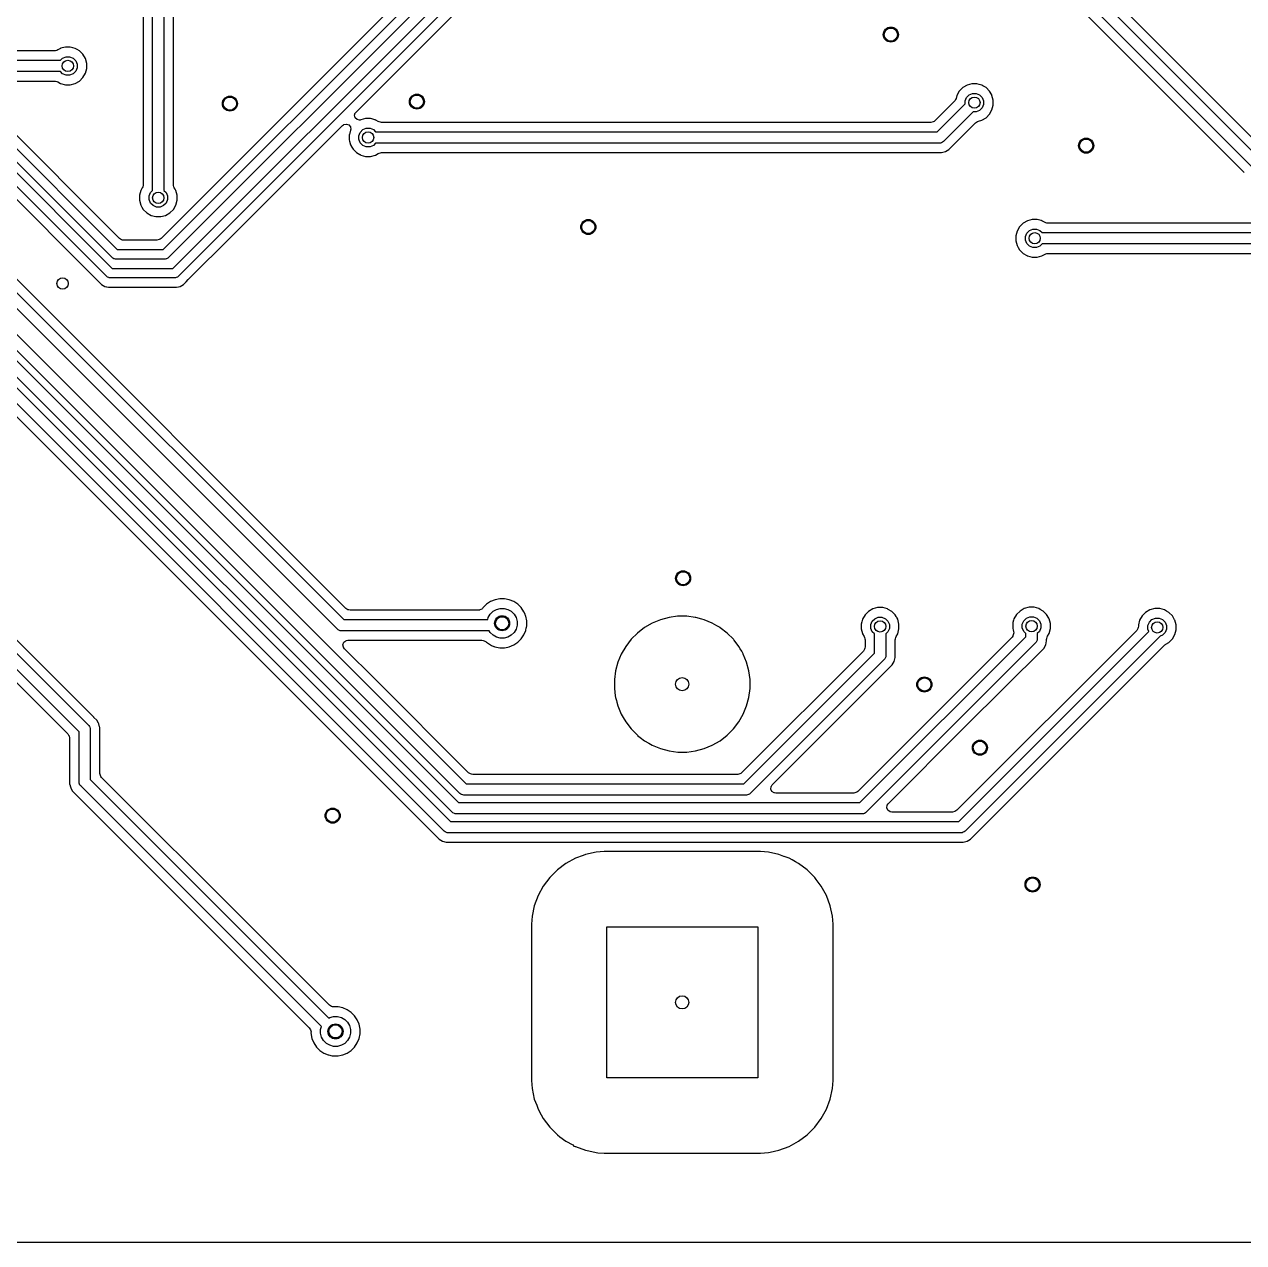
# Model space of a CAD drawing. Header units: inches. Extents: x 0.01 to 5.35, y 0.01 to 3.37.
# Drawn here: x 2.364 to 3.637, y 0.012 to 1.285 of the extents above; entities that cross this region are included whole.
import ezdxf

# ---------------------------------------------------------------- set-up
doc = ezdxf.new("R2010")
doc.units = ezdxf.units.IN
doc.header["$MEASUREMENT"] = 0
doc.layers.add('BLACK', color=250, linetype='CONTINUOUS')

msp = doc.modelspace()

# ---------------------------------------------------------------- linework, layer by layer
at = {"layer": 'BLACK', "linetype": 'CONTINUOUS'}
for p, q in [((2.9042, 1.4588), (2.5064, 1.061)), ((2.5086, 1.0493), (2.9158, 1.4565)), ((2.5185, 1.0296), (2.9505, 1.4615)), ((2.9596, 1.4567), (2.524, 1.0212)), ((2.9242, 1.451), (2.5141, 1.0409)), ((2.7099, 1.193), (2.968, 1.4511)), ((3.6589, 1.1532), (3.4227, 1.3895)), ((2.4975, 1.1111), (2.4975, 1.3765)), ((2.5093, 1.379), (2.5093, 1.1111)), ((2.5192, 1.1174), (2.5192, 1.3811)), ((3.6481, 1.1334), (3.4008, 1.3807)), ((3.4109, 1.3873), (3.6564, 1.1418)), ((2.4876, 1.37), (2.4876, 1.1174)), ((3.3923, 1.3752), (3.6366, 1.1309)), ((2.4063, 1.2609), (2.4014, 1.2596)), ((2.4115, 1.2609), (2.4063, 1.2609)), ((2.414, 1.2602), (2.4115, 1.2609)), ((2.4115, 1.2609), (2.4115, 1.2609)), ((2.3948, 1.2569), (2.0035, 1.2569)), ((2.3961, 1.2571), (2.3948, 1.2569)), ((2.3973, 1.2574), (2.3961, 1.2571)), ((2.3985, 1.2579), (2.3973, 1.2574)), ((2.4013, 1.2595), (2.3985, 1.2579)), ((2.4012, 1.2471), (2.4034, 1.2494)), ((2.4014, 1.2596), (2.4013, 1.2595)), ((2.4034, 1.2494), (2.407, 1.2508)), ((2.407, 1.2508), (2.4108, 1.2508)), ((2.4108, 1.2508), (2.4144, 1.2494)), ((2.4165, 1.2595), (2.414, 1.2602)), ((2.4144, 1.2494), (2.4171, 1.2466)), ((2.4187, 1.2582), (2.4165, 1.2595)), ((2.421, 1.2569), (2.4187, 1.2582)), ((2.4247, 1.2533), (2.421, 1.2569)), ((2.4273, 1.2488), (2.4247, 1.2533)), ((2.4286, 1.2438), (2.4273, 1.2488)), ((2.4012, 1.2353), (1.9953, 1.2353)), ((1.9965, 1.2471), (2.4012, 1.2471)), ((2.4034, 1.233), (2.4012, 1.2353)), ((2.4171, 1.2357), (2.4144, 1.233)), ((2.4171, 1.2466), (2.4186, 1.2431)), ((2.4186, 1.2393), (2.4171, 1.2357)), ((2.4186, 1.2431), (2.4186, 1.2393)), ((2.4273, 1.2336), (2.4286, 1.2386)), ((2.4286, 1.2386), (2.4286, 1.2438)), ((2.0012, 1.2254), (2.3948, 1.2254)), ((2.3948, 1.2254), (2.3961, 1.2252)), ((2.3961, 1.2252), (2.3973, 1.2249)), ((2.3973, 1.2249), (2.3985, 1.2244)), ((2.3985, 1.2244), (2.4013, 1.2228)), ((2.4013, 1.2228), (2.4063, 1.2215)), ((2.407, 1.2315), (2.4034, 1.233)), ((2.4108, 1.2315), (2.407, 1.2315)), ((2.4144, 1.233), (2.4108, 1.2315)), ((2.4115, 1.2215), (2.4165, 1.2228)), ((2.4165, 1.2228), (2.421, 1.2254)), ((2.421, 1.2254), (2.4247, 1.2291)), ((2.4247, 1.2291), (2.4273, 1.2336)), ((3.3532, 1.2225), (3.3482, 1.2212)), ((3.3584, 1.2225), (3.3532, 1.2225)), ((3.3609, 1.2218), (3.3584, 1.2225)), ((3.3584, 1.2225), (3.3584, 1.2225)), ((2.4063, 1.2215), (2.4063, 1.2215)), ((2.4063, 1.2215), (2.4115, 1.2215)), ((2.4115, 1.2215), (2.4115, 1.2215)), ((3.3374, 1.2104), (3.3366, 1.2073)), ((3.34, 1.2149), (3.3374, 1.2104)), ((3.3374, 1.2104), (3.3374, 1.2104)), ((3.3374, 1.2104), (3.3374, 1.2104)), ((3.3437, 1.2186), (3.34, 1.2149)), ((3.34, 1.2149), (3.34, 1.2149)), ((3.34, 1.2149), (3.34, 1.2149)), ((3.3482, 1.2212), (3.3437, 1.2186)), ((3.3437, 1.2186), (3.3437, 1.2186)), ((3.3437, 1.2186), (3.3437, 1.2186)), ((3.3476, 1.2083), (3.3503, 1.211)), ((3.3482, 1.2212), (3.3482, 1.2212)), ((3.3503, 1.211), (3.3538, 1.2124)), ((3.3538, 1.2124), (3.3577, 1.2124)), ((3.3577, 1.2124), (3.3612, 1.211)), ((3.3634, 1.2212), (3.3609, 1.2218)), ((3.3612, 1.211), (3.364, 1.2083)), ((3.3645, 1.2205), (3.3634, 1.2212)), ((3.3679, 1.2186), (3.3645, 1.2205)), ((3.3645, 1.2205), (3.3645, 1.2205)), ((3.3645, 1.2205), (3.3645, 1.2205)), ((3.3715, 1.2149), (3.3679, 1.2186)), ((3.3738, 1.211), (3.3715, 1.2149)), ((3.3741, 1.2104), (3.3738, 1.211)), ((3.3755, 1.2054), (3.3741, 1.2104)), ((3.3741, 1.2104), (3.3741, 1.2104)), ((3.3347, 1.204), (3.3147, 1.1841)), ((3.3169, 1.1723), (3.3461, 1.2015)), ((3.3355, 1.205), (3.3347, 1.204)), ((3.3361, 1.2061), (3.3355, 1.205)), ((3.3366, 1.2073), (3.3361, 1.2061)), ((3.3366, 1.2073), (3.3366, 1.2073)), ((3.3461, 1.2047), (3.3476, 1.2083)), ((3.3461, 1.2015), (3.3461, 1.2047)), ((3.364, 1.1973), (3.3612, 1.1946)), ((3.364, 1.2083), (3.3654, 1.2047)), ((3.3654, 1.2009), (3.364, 1.1973)), ((3.3654, 1.2047), (3.3654, 1.2009)), ((3.3741, 1.1952), (3.3755, 1.2002)), ((3.3755, 1.2002), (3.3755, 1.2054)), ((2.3213, 1.1886), (2.4606, 1.0493)), ((2.463, 1.0608), (2.3269, 1.1969)), ((2.7083, 1.1896), (2.7091, 1.192)), ((2.709, 1.1869), (2.7083, 1.1896)), ((2.711, 1.1851), (2.709, 1.1869)), ((2.7091, 1.192), (2.7092, 1.1922)), ((2.7092, 1.1922), (2.7099, 1.193)), ((2.7137, 1.1846), (2.711, 1.1851)), ((2.7143, 1.1846), (2.7137, 1.1846)), ((2.715, 1.1848), (2.7143, 1.1846)), ((2.7199, 1.1861), (2.715, 1.1848)), ((2.7251, 1.1861), (2.7199, 1.1861)), ((2.7263, 1.1858), (2.7251, 1.1861)), ((2.7251, 1.1861), (2.7251, 1.1861)), ((2.7295, 1.1849), (2.7263, 1.1858)), ((2.7298, 1.1849), (2.7295, 1.1849)), ((2.7304, 1.1846), (2.7298, 1.1849)), ((2.7307, 1.1844), (2.7304, 1.1846)), ((2.733, 1.1831), (2.7307, 1.1844)), ((3.3545, 1.1931), (3.3235, 1.1622)), ((3.3577, 1.1931), (3.3545, 1.1931)), ((3.3612, 1.1946), (3.3577, 1.1931)), ((3.3602, 1.1836), (3.3634, 1.1844)), ((3.3634, 1.1844), (3.3679, 1.187)), ((3.3634, 1.1844), (3.3634, 1.1844)), ((3.3634, 1.1844), (3.3634, 1.1844)), ((3.3679, 1.187), (3.3715, 1.1907)), ((3.3715, 1.1907), (3.3741, 1.1952)), ((2.4551, 1.0409), (2.3158, 1.1802)), ((2.5805, 1.0637), (2.6958, 1.179)), ((2.6958, 1.179), (2.6969, 1.1798)), ((2.6969, 1.1798), (2.6972, 1.18)), ((2.6972, 1.18), (2.6999, 1.1805)), ((2.6999, 1.1805), (2.7025, 1.1796)), ((2.7025, 1.1796), (2.7041, 1.1774)), ((2.7042, 1.1741), (2.703, 1.1694)), ((2.7041, 1.1774), (2.7044, 1.1749)), ((2.7043, 1.1746), (2.7042, 1.1741)), ((2.7044, 1.1749), (2.7043, 1.1746)), ((2.7129, 1.1683), (2.7144, 1.1718)), ((2.7144, 1.1718), (2.7171, 1.1746)), ((2.7171, 1.1746), (2.7206, 1.176)), ((2.7206, 1.176), (2.7245, 1.176)), ((2.7245, 1.176), (2.728, 1.1746)), ((2.728, 1.1746), (2.7303, 1.1723)), ((2.7303, 1.1723), (3.3169, 1.1723)), ((2.7341, 1.1826), (2.733, 1.1831)), ((2.7353, 1.1823), (2.7341, 1.1826)), ((2.7366, 1.1821), (2.7353, 1.1823)), ((3.3104, 1.1821), (2.7366, 1.1821)), ((3.3127, 1.1827), (3.3104, 1.1821)), ((3.3136, 1.1832), (3.3127, 1.1827)), ((3.3147, 1.1841), (3.3136, 1.1832)), ((3.329, 1.1538), (3.357, 1.1817)), ((3.357, 1.1817), (3.358, 1.1825)), ((3.358, 1.1825), (3.3591, 1.1831)), ((3.3591, 1.1831), (3.3602, 1.1836)), ((2.4497, 1.0212), (2.3084, 1.1624)), ((2.314, 1.1708), (2.4552, 1.0296)), ((2.7029, 1.1693), (2.7028, 1.169)), ((2.7028, 1.169), (2.7028, 1.1638)), ((2.7028, 1.1638), (2.7032, 1.1624)), ((2.703, 1.1694), (2.7029, 1.1693)), ((2.7032, 1.1624), (2.7042, 1.1588)), ((2.7129, 1.1645), (2.7129, 1.1683)), ((2.7144, 1.1609), (2.7129, 1.1645)), ((2.7171, 1.1582), (2.7144, 1.1609)), ((2.7303, 1.1605), (2.728, 1.1582)), ((3.3194, 1.1605), (2.7303, 1.1605)), ((3.3205, 1.1606), (3.3194, 1.1605)), ((3.3214, 1.161), (3.3205, 1.1606)), ((3.3226, 1.1615), (3.3214, 1.161)), ((3.3235, 1.1622), (3.3226, 1.1615)), ((2.3061, 1.1509), (2.4414, 1.0156)), ((2.7042, 1.1588), (2.7049, 1.1576)), ((2.7049, 1.1576), (2.7049, 1.1576)), ((2.7049, 1.1576), (2.7049, 1.1575)), ((2.7049, 1.1575), (2.7068, 1.1543)), ((2.7068, 1.1543), (2.7104, 1.1506)), ((2.7104, 1.1506), (2.714, 1.1486)), ((2.714, 1.1486), (2.7142, 1.1485)), ((2.7142, 1.1485), (2.7142, 1.1485)), ((2.7142, 1.1485), (2.7142, 1.1485)), ((2.7142, 1.1485), (2.7149, 1.148)), ((2.7149, 1.148), (2.7149, 1.148)), ((2.7149, 1.148), (2.7149, 1.148)), ((2.7149, 1.148), (2.7149, 1.148)), ((2.7149, 1.148), (2.7199, 1.1467)), ((2.7206, 1.1567), (2.7171, 1.1582)), ((2.7199, 1.1467), (2.7199, 1.1467)), ((2.7199, 1.1467), (2.7251, 1.1467)), ((2.7245, 1.1567), (2.7206, 1.1567)), ((2.728, 1.1582), (2.7245, 1.1567)), ((2.7251, 1.1467), (2.7301, 1.148)), ((2.7251, 1.1467), (2.7251, 1.1467)), ((2.7301, 1.148), (2.733, 1.1496)), ((2.733, 1.1496), (2.7341, 1.1501)), ((2.7341, 1.1501), (2.7353, 1.1504)), ((2.7353, 1.1504), (2.7366, 1.1506)), ((2.7366, 1.1506), (3.3214, 1.1506)), ((3.3214, 1.1506), (3.3254, 1.1517)), ((3.3214, 1.1506), (3.3214, 1.1506)), ((3.3254, 1.1517), (3.329, 1.1538)), ((2.2177, 1.142), (2.697, 0.6628)), ((2.6994, 0.6743), (2.23, 1.1437)), ((2.1938, 1.1224), (2.825, 0.4912)), ((2.6904, 0.6527), (2.2111, 1.132)), ((3.6366, 1.1309), (3.6374, 1.1299)), ((2.8184, 0.4811), (2.1872, 1.1123)), ((2.485, 1.111), (2.4837, 1.106)), ((2.4866, 1.1138), (2.485, 1.111)), ((2.485, 1.111), (2.485, 1.111)), ((2.4871, 1.115), (2.4866, 1.1138)), ((2.4875, 1.1162), (2.4871, 1.115)), ((2.4876, 1.1174), (2.4875, 1.1162)), ((2.4937, 1.1053), (2.4952, 1.1089)), ((2.4952, 1.1089), (2.4975, 1.1111)), ((2.5093, 1.1111), (2.5116, 1.1089)), ((2.5116, 1.1089), (2.513, 1.1053)), ((2.5193, 1.1162), (2.5192, 1.1174)), ((2.5196, 1.115), (2.5193, 1.1162)), ((2.5201, 1.1138), (2.5196, 1.115)), ((2.5209, 1.1124), (2.5201, 1.1138)), ((2.5217, 1.111), (2.5209, 1.1124)), ((2.5209, 1.1124), (2.5209, 1.1124)), ((2.5231, 1.106), (2.5217, 1.111)), ((2.1857, 1.1027), (2.8169, 0.4715)), ((2.4837, 1.106), (2.4837, 1.1008)), ((2.4837, 1.1008), (2.485, 1.0958)), ((2.485, 1.0958), (2.4862, 1.0937)), ((2.4937, 1.1015), (2.4937, 1.1053)), ((2.4952, 1.0979), (2.4937, 1.1015)), ((2.4979, 1.0952), (2.4952, 1.0979)), ((2.5015, 1.0937), (2.4979, 1.0952)), ((2.5089, 1.0952), (2.5053, 1.0937)), ((2.5116, 1.0979), (2.5089, 1.0952)), ((2.513, 1.1015), (2.5116, 1.0979)), ((2.513, 1.1053), (2.513, 1.1015)), ((2.5192, 1.0913), (2.5217, 1.0958)), ((2.5217, 1.0958), (2.5231, 1.1008)), ((2.5231, 1.1008), (2.5231, 1.106)), ((2.1775, 1.083), (2.8087, 0.4518)), ((2.8102, 0.4614), (2.179, 1.0926)), ((2.4862, 1.0937), (2.4862, 1.0937)), ((2.4862, 1.0937), (2.4862, 1.0937)), ((2.4862, 1.0937), (2.4876, 1.0913)), ((2.4876, 1.0913), (2.4913, 1.0876)), ((2.4913, 1.0876), (2.4958, 1.085)), ((2.4958, 1.085), (2.5008, 1.0837)), ((2.5008, 1.0837), (2.5008, 1.0837)), ((2.5008, 1.0837), (2.506, 1.0837)), ((2.5053, 1.0937), (2.5015, 1.0937)), ((2.506, 1.0837), (2.511, 1.085)), ((2.506, 1.0837), (2.506, 1.0837)), ((2.511, 1.085), (2.5155, 1.0876)), ((2.5155, 1.0876), (2.5192, 1.0913)), ((2.8021, 0.4417), (2.1709, 1.0729)), ((3.403, 1.0732), (3.4004, 1.0687)), ((3.4066, 1.0768), (3.403, 1.0732)), ((3.403, 1.0732), (3.403, 1.0732)), ((3.403, 1.0732), (3.403, 1.0732)), ((3.4111, 1.0794), (3.4066, 1.0768)), ((3.4066, 1.0768), (3.4066, 1.0768)), ((3.4066, 1.0768), (3.4066, 1.0768)), ((3.4161, 1.0808), (3.4111, 1.0794)), ((3.4111, 1.0794), (3.4111, 1.0794)), ((3.4133, 1.0692), (3.4168, 1.0707)), ((3.4213, 1.0808), (3.4161, 1.0808)), ((3.4168, 1.0707), (3.4207, 1.0707)), ((3.4207, 1.0707), (3.4242, 1.0692)), ((3.4255, 1.0797), (3.4213, 1.0808)), ((3.4213, 1.0808), (3.4213, 1.0808)), ((3.4257, 1.0796), (3.4255, 1.0797)), ((3.426, 1.0795), (3.4257, 1.0796)), ((3.4266, 1.0793), (3.426, 1.0795)), ((3.4269, 1.0791), (3.4266, 1.0793)), ((3.4291, 1.0778), (3.4269, 1.0791)), ((3.4303, 1.0773), (3.4291, 1.0778)), ((3.4315, 1.077), (3.4303, 1.0773)), ((3.4328, 1.0768), (3.4315, 1.077)), ((4.9408, 1.0768), (3.4328, 1.0768)), ((2.1685, 1.0613), (2.7966, 0.4333)), ((2.465, 1.0596), (2.463, 1.0608)), ((2.466, 1.0593), (2.465, 1.0596)), ((2.4674, 1.0591), (2.466, 1.0593)), ((2.502, 1.0591), (2.4674, 1.0591)), ((2.5044, 1.0597), (2.502, 1.0591)), ((2.5053, 1.0602), (2.5044, 1.0597)), ((2.5064, 1.061), (2.5053, 1.0602)), ((2.5347, 1.0179), (2.5805, 1.0637)), ((3.4004, 1.0687), (3.399, 1.0637)), ((3.399, 1.0637), (3.399, 1.0585)), ((3.399, 1.0585), (3.4004, 1.0535)), ((3.4004, 1.0687), (3.4004, 1.0687)), ((3.4091, 1.063), (3.4106, 1.0665)), ((3.4091, 1.0591), (3.4091, 1.063)), ((3.4106, 1.0556), (3.4091, 1.0591)), ((3.4106, 1.0665), (3.4133, 1.0692)), ((3.4242, 1.0692), (3.4265, 1.067)), ((3.4265, 1.067), (4.9473, 1.067)), ((2.4606, 1.0493), (2.5086, 1.0493)), ((3.4004, 1.0535), (3.4007, 1.053)), ((3.4007, 1.053), (3.4007, 1.053)), ((3.4007, 1.053), (3.4015, 1.0515)), ((3.4015, 1.0515), (3.403, 1.049)), ((3.403, 1.049), (3.4066, 1.0453)), ((3.4066, 1.0453), (3.4104, 1.0431)), ((3.4133, 1.0529), (3.4106, 1.0556)), ((3.4168, 1.0514), (3.4133, 1.0529)), ((3.4207, 1.0514), (3.4168, 1.0514)), ((3.4242, 1.0529), (3.4207, 1.0514)), ((3.4265, 1.0552), (3.4242, 1.0529)), ((3.4263, 1.0427), (3.4291, 1.0443)), ((4.9497, 1.0552), (3.4265, 1.0552)), ((3.4291, 1.0443), (3.4303, 1.0448)), ((3.4303, 1.0448), (3.4315, 1.0451)), ((3.4315, 1.0451), (3.4328, 1.0453)), ((3.4328, 1.0453), (4.9518, 1.0453)), ((2.4558, 1.0402), (2.4551, 1.0409)), ((2.4569, 1.0398), (2.4558, 1.0402)), ((2.4558, 1.0402), (2.4558, 1.0402)), ((2.4576, 1.0395), (2.4569, 1.0398)), ((2.4586, 1.0394), (2.4576, 1.0395)), ((2.4576, 1.0395), (2.4576, 1.0395)), ((2.5106, 1.0394), (2.4586, 1.0394)), ((2.5116, 1.0395), (2.5106, 1.0394)), ((2.5121, 1.0397), (2.5116, 1.0395)), ((2.5116, 1.0395), (2.5116, 1.0395)), ((2.5133, 1.0402), (2.5121, 1.0397)), ((2.5141, 1.0409), (2.5133, 1.0402)), ((2.5133, 1.0402), (2.5133, 1.0402)), ((3.4104, 1.0431), (3.4104, 1.0431)), ((3.4104, 1.0431), (3.4108, 1.0429)), ((3.4108, 1.0429), (3.4111, 1.0427)), ((3.4111, 1.0427), (3.4111, 1.0427)), ((3.4111, 1.0427), (3.4161, 1.0414)), ((3.4161, 1.0414), (3.4161, 1.0414)), ((3.4161, 1.0414), (3.4213, 1.0414)), ((3.4213, 1.0414), (3.4263, 1.0427)), ((3.4213, 1.0414), (3.4213, 1.0414)), ((2.4505, 1.0206), (2.4497, 1.0212)), ((2.4517, 1.02), (2.4505, 1.0206)), ((2.4505, 1.0206), (2.4505, 1.0206)), ((2.4522, 1.0198), (2.4517, 1.02)), ((2.4532, 1.0197), (2.4522, 1.0198)), ((2.4522, 1.0198), (2.4522, 1.0198)), ((2.5206, 1.0197), (2.4532, 1.0197)), ((2.4552, 1.0296), (2.5185, 1.0296)), ((2.5215, 1.0198), (2.5206, 1.0197)), ((2.522, 1.02), (2.5215, 1.0198)), ((2.5215, 1.0198), (2.5215, 1.0198)), ((2.5233, 1.0206), (2.522, 1.02)), ((2.524, 1.0212), (2.5233, 1.0206)), ((2.5233, 1.0206), (2.5233, 1.0206)), ((2.4414, 1.0156), (2.4441, 1.0128)), ((2.4441, 1.0128), (2.4441, 1.0128)), ((2.4441, 1.0128), (2.4441, 1.0128)), ((2.4441, 1.0128), (2.4474, 1.0109)), ((2.4474, 1.0109), (2.4475, 1.0109)), ((2.4475, 1.0109), (2.4475, 1.0109)), ((2.4475, 1.0109), (2.4475, 1.0109)), ((2.4475, 1.0109), (2.4475, 1.0109)), ((2.4475, 1.0109), (2.4494, 1.0104)), ((2.4494, 1.0104), (2.4494, 1.0104)), ((2.4494, 1.0104), (2.4497, 1.0103)), ((2.4497, 1.0103), (2.4497, 1.0103)), ((2.4497, 1.0103), (2.4498, 1.0103)), ((2.4498, 1.0103), (2.4498, 1.0103)), ((2.4498, 1.0103), (2.4498, 1.0103)), ((2.4498, 1.0103), (2.4513, 1.0099)), ((2.4513, 1.0099), (2.4513, 1.0099)), ((2.4513, 1.0099), (2.4513, 1.0099)), ((2.4513, 1.0099), (2.5225, 1.0099)), ((2.5225, 1.0099), (2.5244, 1.0104)), ((2.5225, 1.0099), (2.5225, 1.0099)), ((2.5244, 1.0104), (2.5263, 1.0109)), ((2.5263, 1.0109), (2.5296, 1.0128)), ((2.5296, 1.0128), (2.5324, 1.0156)), ((2.5324, 1.0156), (2.5347, 1.0179)), ((2.5324, 1.0156), (2.5324, 1.0156)), ((2.5347, 1.0179), (2.5347, 1.0179)), ((2.436, 0.5607), (2.1287, 0.868)), ((2.1232, 0.8596), (2.4307, 0.552)), ((2.4206, 0.5454), (2.1166, 0.8495)), ((2.1142, 0.8379), (2.4088, 0.5433)), ((2.8425, 0.675), (2.8419, 0.6743)), ((2.8427, 0.6752), (2.8425, 0.675)), ((2.8425, 0.675), (2.8425, 0.675)), ((2.8462, 0.6788), (2.8427, 0.6752)), ((2.8504, 0.6816), (2.8462, 0.6788)), ((2.8551, 0.6835), (2.8504, 0.6816)), ((2.8504, 0.6816), (2.8504, 0.6816)), ((2.86, 0.6845), (2.8551, 0.6835)), ((2.8551, 0.6835), (2.8551, 0.6835)), ((2.8551, 0.6835), (2.8551, 0.6835)), ((2.8651, 0.6845), (2.86, 0.6845)), ((2.86, 0.6845), (2.86, 0.6845)), ((2.86, 0.6845), (2.86, 0.6845)), ((2.87, 0.6835), (2.8651, 0.6845)), ((2.8651, 0.6845), (2.8651, 0.6845)), ((2.8651, 0.6845), (2.8651, 0.6845)), ((2.8747, 0.6816), (2.87, 0.6835)), ((2.87, 0.6835), (2.87, 0.6835)), ((2.87, 0.6835), (2.87, 0.6835)), ((2.8789, 0.6788), (2.8747, 0.6816)), ((2.8747, 0.6816), (2.8747, 0.6816)), ((2.8747, 0.6816), (2.8747, 0.6816)), ((2.8824, 0.6752), (2.8789, 0.6788)), ((2.8789, 0.6788), (2.8789, 0.6788)), ((2.8789, 0.6788), (2.8789, 0.6788)), ((2.8852, 0.671), (2.8824, 0.6752)), ((2.8824, 0.6752), (2.8824, 0.6752)), ((2.8824, 0.6752), (2.8824, 0.6752)), ((3.2547, 0.6753), (3.2497, 0.6739)), ((3.2599, 0.6753), (3.2547, 0.6753)), ((3.2602, 0.6752), (3.2599, 0.6753)), ((3.2599, 0.6753), (3.2599, 0.6753)), ((3.2649, 0.6739), (3.2602, 0.6752)), ((3.2602, 0.6752), (3.2602, 0.6752)), ((3.2602, 0.6752), (3.2602, 0.6752)), ((3.4129, 0.6756), (3.4079, 0.6742)), ((3.4181, 0.6756), (3.4129, 0.6756)), ((3.4206, 0.6749), (3.4181, 0.6756)), ((3.4181, 0.6756), (3.4181, 0.6756)), ((3.4231, 0.6742), (3.4206, 0.6749)), ((2.697, 0.6628), (2.8474, 0.6628)), ((2.7014, 0.6731), (2.6994, 0.6743)), ((2.7024, 0.6728), (2.7014, 0.6731)), ((2.7038, 0.6726), (2.7024, 0.6728)), ((2.8378, 0.6726), (2.7038, 0.6726)), ((2.8388, 0.6727), (2.8378, 0.6726)), ((2.8391, 0.6728), (2.8388, 0.6727)), ((2.8412, 0.6738), (2.8391, 0.6728)), ((2.8419, 0.6743), (2.8412, 0.6738)), ((2.8474, 0.6628), (2.848, 0.6649)), ((2.848, 0.6649), (2.85, 0.6684)), ((2.85, 0.6684), (2.853, 0.6714)), ((2.853, 0.6714), (2.8565, 0.6734)), ((2.8565, 0.6734), (2.8605, 0.6745)), ((2.8605, 0.6745), (2.8646, 0.6745)), ((2.8646, 0.6745), (2.8686, 0.6734)), ((2.8686, 0.6734), (2.8721, 0.6714)), ((2.8721, 0.6714), (2.875, 0.6684)), ((2.875, 0.6684), (2.8771, 0.6649)), ((2.8771, 0.6649), (2.8782, 0.6609)), ((2.8855, 0.6704), (2.8852, 0.671)), ((2.8852, 0.671), (2.8852, 0.671)), ((2.8852, 0.671), (2.8852, 0.671)), ((2.8865, 0.668), (2.8855, 0.6704)), ((2.8855, 0.6704), (2.8855, 0.6704)), ((2.8855, 0.6704), (2.8855, 0.6704)), ((2.887, 0.6667), (2.8865, 0.668)), ((2.8871, 0.6665), (2.887, 0.6667)), ((2.8872, 0.6664), (2.8871, 0.6665)), ((2.8882, 0.6614), (2.8872, 0.6664)), ((3.0278, 0.6626), (3.0192, 0.659)), ((3.0368, 0.665), (3.0278, 0.6626)), ((3.0457, 0.6662), (3.0368, 0.665)), ((3.046, 0.6662), (3.0457, 0.6662)), ((3.0457, 0.6662), (3.0457, 0.6662)), ((3.0553, 0.6662), (3.046, 0.6662)), ((3.046, 0.6662), (3.046, 0.6662)), ((3.046, 0.6662), (3.046, 0.6662)), ((3.0642, 0.665), (3.0553, 0.6662)), ((3.0553, 0.6662), (3.0553, 0.6662)), ((3.0553, 0.6662), (3.0553, 0.6662)), ((3.0553, 0.6662), (3.0553, 0.6662)), ((3.0645, 0.665), (3.0642, 0.665)), ((3.0648, 0.6649), (3.0645, 0.665)), ((3.0711, 0.6632), (3.0648, 0.6649)), ((3.0735, 0.6626), (3.0711, 0.6632)), ((3.082, 0.659), (3.0735, 0.6626)), ((3.239, 0.6632), (3.2382, 0.6605)), ((3.2416, 0.6676), (3.239, 0.6632)), ((3.239, 0.6632), (3.239, 0.6632)), ((3.2452, 0.6713), (3.2416, 0.6676)), ((3.2416, 0.6676), (3.2416, 0.6676)), ((3.2416, 0.6676), (3.2416, 0.6676)), ((3.2497, 0.6739), (3.2452, 0.6713)), ((3.2452, 0.6713), (3.2452, 0.6713)), ((3.2452, 0.6713), (3.2452, 0.6713)), ((3.2491, 0.661), (3.2519, 0.6637)), ((3.2497, 0.6739), (3.2497, 0.6739)), ((3.2519, 0.6637), (3.2554, 0.6652)), ((3.2554, 0.6652), (3.2592, 0.6652)), ((3.2592, 0.6652), (3.2628, 0.6637)), ((3.2628, 0.6637), (3.2655, 0.661)), ((3.2658, 0.6734), (3.2649, 0.6739)), ((3.2694, 0.6713), (3.2658, 0.6734)), ((3.2731, 0.6676), (3.2694, 0.6713)), ((3.274, 0.666), (3.2731, 0.6676)), ((3.2745, 0.6652), (3.274, 0.666)), ((3.2746, 0.665), (3.2745, 0.6652)), ((3.2757, 0.6632), (3.2746, 0.665)), ((3.277, 0.6581), (3.2757, 0.6632)), ((3.2757, 0.6632), (3.2757, 0.6632)), ((3.3967, 0.6622), (3.396, 0.6596)), ((3.3971, 0.6635), (3.3967, 0.6622)), ((3.3997, 0.668), (3.3971, 0.6635)), ((3.3971, 0.6635), (3.3971, 0.6635)), ((3.3971, 0.6635), (3.3971, 0.6635)), ((3.3971, 0.6635), (3.3971, 0.6635)), ((3.4034, 0.6716), (3.3997, 0.668)), ((3.3997, 0.668), (3.3997, 0.668)), ((3.3997, 0.668), (3.3997, 0.668)), ((3.4079, 0.6742), (3.4034, 0.6716)), ((3.4034, 0.6716), (3.4034, 0.6716)), ((3.4034, 0.6716), (3.4034, 0.6716)), ((3.4073, 0.6613), (3.41, 0.6641)), ((3.4079, 0.6742), (3.4079, 0.6742)), ((3.41, 0.6641), (3.4135, 0.6655)), ((3.4135, 0.6655), (3.4174, 0.6655)), ((3.4174, 0.6655), (3.4209, 0.6641)), ((3.4209, 0.6641), (3.4236, 0.6613)), ((3.4245, 0.6734), (3.4231, 0.6742)), ((3.4276, 0.6716), (3.4245, 0.6734)), ((3.4312, 0.668), (3.4276, 0.6716)), ((3.4335, 0.6641), (3.4312, 0.668)), ((3.4338, 0.6635), (3.4335, 0.6641)), ((3.4352, 0.6585), (3.4338, 0.6635)), ((3.4338, 0.6635), (3.4338, 0.6635)), ((3.5283, 0.6622), (3.527, 0.6572)), ((3.5309, 0.6667), (3.5283, 0.6622)), ((3.5283, 0.6622), (3.5283, 0.6622)), ((3.5346, 0.6703), (3.5309, 0.6667)), ((3.5309, 0.6667), (3.5309, 0.6667)), ((3.5309, 0.6667), (3.5309, 0.6667)), ((3.5391, 0.6729), (3.5346, 0.6703)), ((3.5346, 0.6703), (3.5346, 0.6703)), ((3.5346, 0.6703), (3.5346, 0.6703)), ((3.5385, 0.66), (3.5412, 0.6628)), ((3.5441, 0.6743), (3.5391, 0.6729)), ((3.5391, 0.6729), (3.5391, 0.6729)), ((3.5412, 0.6628), (3.5448, 0.6642)), ((3.5493, 0.6743), (3.5441, 0.6743)), ((3.5448, 0.6642), (3.5486, 0.6642)), ((3.5486, 0.6642), (3.5522, 0.6628)), ((3.5518, 0.6736), (3.5493, 0.6743)), ((3.5493, 0.6743), (3.5493, 0.6743)), ((3.5543, 0.6729), (3.5518, 0.6736)), ((3.5522, 0.6628), (3.5549, 0.66)), ((3.5565, 0.6716), (3.5543, 0.6729)), ((3.5588, 0.6703), (3.5565, 0.6716)), ((3.5625, 0.6667), (3.5588, 0.6703)), ((3.5588, 0.6703), (3.5588, 0.6703)), ((3.5645, 0.6632), (3.5625, 0.6667)), ((3.5625, 0.6667), (3.5625, 0.6667)), ((3.5648, 0.6625), (3.5645, 0.6632)), ((3.5645, 0.6632), (3.5645, 0.6632)), ((3.5645, 0.6632), (3.5645, 0.6632)), ((3.5651, 0.6622), (3.5648, 0.6625)), ((3.5664, 0.6572), (3.5651, 0.6622)), ((2.6913, 0.6519), (2.6904, 0.6527)), ((2.6921, 0.6516), (2.6913, 0.6519)), ((2.6934, 0.6511), (2.6921, 0.6516)), ((2.6945, 0.651), (2.6934, 0.6511)), ((2.8491, 0.651), (2.6945, 0.651)), ((2.85, 0.6493), (2.8491, 0.651)), ((2.8771, 0.6528), (2.875, 0.6493)), ((2.8782, 0.6568), (2.8771, 0.6528)), ((2.8782, 0.6609), (2.8782, 0.6568)), ((2.8852, 0.6467), (2.8872, 0.6514)), ((2.8872, 0.6514), (2.8877, 0.6541)), ((2.8877, 0.6541), (2.8878, 0.6544)), ((2.8878, 0.6544), (2.8882, 0.6563)), ((2.8878, 0.6544), (2.8878, 0.6544)), ((2.8882, 0.6563), (2.8882, 0.6614)), ((3.0112, 0.6544), (3.0038, 0.6487)), ((3.0192, 0.659), (3.0112, 0.6544)), ((3.0112, 0.6544), (3.0112, 0.6544)), ((3.0192, 0.659), (3.0192, 0.659)), ((3.0867, 0.6563), (3.082, 0.659)), ((3.082, 0.659), (3.082, 0.659)), ((3.0901, 0.6544), (3.0867, 0.6563)), ((3.0867, 0.6563), (3.0867, 0.6563)), ((3.0902, 0.6543), (3.0901, 0.6544)), ((3.0901, 0.6544), (3.0901, 0.6544)), ((3.0975, 0.6487), (3.0902, 0.6543)), ((3.2382, 0.6605), (3.2376, 0.6581)), ((3.2376, 0.6581), (3.2376, 0.653)), ((3.2376, 0.653), (3.2389, 0.6483)), ((3.2477, 0.6575), (3.2491, 0.661)), ((3.2477, 0.6536), (3.2477, 0.6575)), ((3.2491, 0.6501), (3.2477, 0.6536)), ((3.2514, 0.6478), (3.2491, 0.6501)), ((3.2655, 0.6501), (3.2632, 0.6478)), ((3.2655, 0.661), (3.267, 0.6575)), ((3.267, 0.6536), (3.2655, 0.6501)), ((3.267, 0.6575), (3.267, 0.6536)), ((3.2757, 0.6479), (3.277, 0.653)), ((3.277, 0.653), (3.277, 0.6581)), ((3.5253, 0.6515), (3.3374, 0.4636)), ((3.3395, 0.4518), (3.538, 0.6503)), ((3.396, 0.6596), (3.3958, 0.6585)), ((3.3958, 0.6585), (3.3958, 0.6533)), ((3.3958, 0.6533), (3.3961, 0.652)), ((3.3961, 0.652), (3.3966, 0.6502)), ((3.3966, 0.6502), (3.3968, 0.6488)), ((3.4058, 0.6578), (3.4073, 0.6613)), ((3.4058, 0.654), (3.4058, 0.6578)), ((3.4073, 0.6504), (3.4058, 0.654)), ((3.4096, 0.6481), (3.4073, 0.6504)), ((3.4236, 0.6504), (3.4214, 0.6481)), ((3.4236, 0.6613), (3.4251, 0.6578)), ((3.4251, 0.654), (3.4236, 0.6504)), ((3.4251, 0.6578), (3.4251, 0.654)), ((3.4338, 0.6483), (3.4352, 0.6533)), ((3.4352, 0.6533), (3.4352, 0.6585)), ((3.5265, 0.6536), (3.5253, 0.6515)), ((3.5268, 0.6546), (3.5265, 0.6536)), ((3.527, 0.6559), (3.5268, 0.6546)), ((3.527, 0.6572), (3.527, 0.6559)), ((3.537, 0.6565), (3.5385, 0.66)), ((3.537, 0.6526), (3.537, 0.6565)), ((3.538, 0.6503), (3.537, 0.6526)), ((3.5549, 0.66), (3.5563, 0.6565)), ((3.5563, 0.6526), (3.5549, 0.6491)), ((3.5563, 0.6565), (3.5563, 0.6526)), ((3.5651, 0.647), (3.5664, 0.652)), ((3.5664, 0.652), (3.5664, 0.6572)), ((2.6962, 0.6365), (2.6972, 0.639)), ((2.6972, 0.639), (2.6994, 0.6407)), ((2.6994, 0.6407), (2.6996, 0.6407)), ((2.6996, 0.6407), (2.6997, 0.6408)), ((2.6997, 0.6408), (2.7014, 0.6411)), ((2.7014, 0.6411), (2.8414, 0.6411)), ((2.8414, 0.6411), (2.8427, 0.6409)), ((2.8427, 0.6409), (2.8437, 0.6406)), ((2.8437, 0.6406), (2.8458, 0.6394)), ((2.8458, 0.6394), (2.8462, 0.639)), ((2.8462, 0.639), (2.8462, 0.639)), ((2.8462, 0.639), (2.8504, 0.6362)), ((2.853, 0.6464), (2.85, 0.6493)), ((2.8565, 0.6443), (2.853, 0.6464)), ((2.8605, 0.6432), (2.8565, 0.6443)), ((2.8646, 0.6432), (2.8605, 0.6432)), ((2.8686, 0.6443), (2.8646, 0.6432)), ((2.8721, 0.6464), (2.8686, 0.6443)), ((2.875, 0.6493), (2.8721, 0.6464)), ((2.8747, 0.6362), (2.8789, 0.639)), ((2.8789, 0.639), (2.8824, 0.6425)), ((2.8824, 0.6425), (2.8852, 0.6467)), ((2.9972, 0.6422), (2.9916, 0.6348)), ((3.0038, 0.6487), (2.9972, 0.6422)), ((2.9972, 0.6422), (2.9972, 0.6422)), ((2.9972, 0.6422), (2.9972, 0.6422)), ((3.0038, 0.6487), (3.0038, 0.6487)), ((3.0038, 0.6487), (3.0038, 0.6487)), ((3.0038, 0.6487), (3.0038, 0.6487)), ((3.0038, 0.6487), (3.0038, 0.6487)), ((3.104, 0.6422), (3.0975, 0.6487)), ((3.0975, 0.6487), (3.0975, 0.6487)), ((3.0975, 0.6487), (3.0975, 0.6487)), ((3.0975, 0.6487), (3.0975, 0.6487)), ((3.1045, 0.6415), (3.104, 0.6422)), ((3.104, 0.6422), (3.104, 0.6422)), ((3.1049, 0.6411), (3.1045, 0.6415)), ((3.1097, 0.6348), (3.1049, 0.6411)), ((3.1049, 0.6411), (3.1049, 0.6411)), ((3.3951, 0.6444), (3.234, 0.4833)), ((3.2362, 0.4715), (3.4096, 0.6449)), ((3.2389, 0.6483), (3.239, 0.6479)), ((3.239, 0.6479), (3.239, 0.6479)), ((3.239, 0.6479), (3.2406, 0.6451)), ((3.2406, 0.6451), (3.2411, 0.644)), ((3.2411, 0.644), (3.2414, 0.6428)), ((3.2414, 0.6428), (3.2416, 0.6415)), ((3.2416, 0.6415), (3.2416, 0.6343)), ((3.4196, 0.6383), (3.2428, 0.4614)), ((3.2514, 0.6275), (3.2514, 0.6478)), ((3.2632, 0.6478), (3.2632, 0.625)), ((3.2731, 0.6415), (3.2733, 0.6428)), ((3.2731, 0.6271), (3.2731, 0.6415)), ((3.2733, 0.6428), (3.2736, 0.644)), ((3.2736, 0.644), (3.2741, 0.6451)), ((3.2741, 0.6451), (3.2757, 0.6479)), ((3.2757, 0.6479), (3.2757, 0.6479)), ((3.2757, 0.6479), (3.2757, 0.6479)), ((3.5498, 0.6454), (3.3461, 0.4417)), ((3.3958, 0.6453), (3.3951, 0.6444)), ((3.396, 0.6456), (3.3958, 0.6453)), ((3.3967, 0.648), (3.396, 0.6456)), ((3.3968, 0.6488), (3.3967, 0.648)), ((3.4096, 0.6449), (3.4096, 0.6481)), ((3.4204, 0.6391), (3.4196, 0.6383)), ((3.421, 0.6406), (3.4204, 0.6391)), ((3.4213, 0.6413), (3.421, 0.6406)), ((3.4214, 0.6424), (3.4213, 0.6413)), ((3.4214, 0.6481), (3.4214, 0.6424)), ((3.4302, 0.6363), (3.4312, 0.6404)), ((3.4312, 0.6418), (3.4314, 0.6431)), ((3.4312, 0.6404), (3.4312, 0.6418)), ((3.4314, 0.6431), (3.4317, 0.6443)), ((3.4317, 0.6443), (3.4322, 0.6455)), ((3.4322, 0.6455), (3.4338, 0.6483)), ((3.4338, 0.6483), (3.4338, 0.6483)), ((3.4338, 0.6483), (3.4338, 0.6483)), ((3.5522, 0.6464), (3.5498, 0.6454)), ((3.5549, 0.6491), (3.5522, 0.6464)), ((3.5552, 0.6367), (3.5558, 0.6371)), ((3.5558, 0.6371), (3.5588, 0.6388)), ((3.5588, 0.6388), (3.5625, 0.6425)), ((3.5625, 0.6425), (3.5651, 0.647)), ((2.6968, 0.6338), (2.6962, 0.6365)), ((2.6969, 0.6336), (2.6968, 0.6338)), ((2.697, 0.6334), (2.6969, 0.6336)), ((2.6979, 0.6323), (2.697, 0.6334)), ((2.7302, 0.6), (2.6979, 0.6323)), ((2.8504, 0.6362), (2.8504, 0.6362)), ((2.8504, 0.6362), (2.8504, 0.6362)), ((2.8504, 0.6362), (2.8515, 0.6357)), ((2.8515, 0.6357), (2.8515, 0.6357)), ((2.8515, 0.6357), (2.8537, 0.6348)), ((2.8537, 0.6348), (2.8542, 0.6346)), ((2.8542, 0.6346), (2.8549, 0.6343)), ((2.8549, 0.6343), (2.855, 0.6342)), ((2.855, 0.6342), (2.86, 0.6332)), ((2.86, 0.6332), (2.8651, 0.6332)), ((2.8651, 0.6332), (2.8684, 0.6339)), ((2.8651, 0.6332), (2.8651, 0.6332)), ((2.8684, 0.6339), (2.87, 0.6342)), ((2.87, 0.6342), (2.8747, 0.6362)), ((2.9869, 0.6267), (2.9834, 0.6181)), ((2.9916, 0.6348), (2.9869, 0.6267)), ((2.9869, 0.6267), (2.9869, 0.6267)), ((2.9916, 0.6348), (2.9916, 0.6348)), ((3.1111, 0.6323), (3.1097, 0.6348)), ((3.1097, 0.6348), (3.1097, 0.6348)), ((3.1127, 0.6296), (3.1111, 0.6323)), ((3.1143, 0.6269), (3.1127, 0.6296)), ((3.2398, 0.6298), (3.113, 0.503)), ((3.1143, 0.6268), (3.1143, 0.6269)), ((3.1143, 0.6267), (3.1143, 0.6268)), ((3.1179, 0.6181), (3.1143, 0.6267)), ((3.1143, 0.6267), (3.1143, 0.6267)), ((3.1151, 0.4912), (3.2514, 0.6275)), ((3.2411, 0.6319), (3.2398, 0.6298)), ((3.2414, 0.6329), (3.2411, 0.6319)), ((3.2416, 0.6343), (3.2414, 0.6329)), ((3.2632, 0.625), (3.2631, 0.6239)), ((3.2731, 0.623), (3.2731, 0.6271)), ((3.3462, 0.5509), (3.4281, 0.6327)), ((3.4281, 0.6327), (3.4302, 0.6363)), ((3.4692, 0.5509), (3.5543, 0.6359)), ((3.5543, 0.6359), (3.5547, 0.6363)), ((3.5547, 0.6363), (3.5552, 0.6367)), ((2.9834, 0.6181), (2.981, 0.6092)), ((3.1203, 0.6092), (3.1179, 0.6181)), ((3.2615, 0.6209), (3.1217, 0.4811)), ((3.2055, 0.5509), (3.2699, 0.6154)), ((3.2622, 0.6218), (3.2615, 0.6209)), ((3.2631, 0.6239), (3.2622, 0.6218)), ((3.2699, 0.6154), (3.272, 0.619)), ((3.272, 0.619), (3.2731, 0.623)), ((2.8274, 0.5028), (2.7302, 0.6)), ((2.981, 0.6092), (2.9797, 0.6)), ((2.9797, 0.6), (2.9797, 0.6)), ((2.9797, 0.6), (2.9797, 0.5907)), ((3.1215, 0.6), (3.1203, 0.6092)), ((3.1215, 0.5907), (3.1215, 0.6)), ((2.9797, 0.5907), (2.9797, 0.5907)), ((2.9797, 0.5907), (2.9807, 0.5831)), ((3.1203, 0.5815), (3.1215, 0.5907)), ((2.9807, 0.5831), (2.981, 0.5815)), ((2.981, 0.5815), (2.9818, 0.5782)), ((2.9818, 0.5782), (2.9823, 0.5766)), ((2.9823, 0.5766), (2.9834, 0.5725)), ((3.1179, 0.5725), (3.1203, 0.5815)), ((2.4361, 0.5606), (2.436, 0.5607)), ((2.436, 0.5607), (2.436, 0.5607)), ((2.4362, 0.5605), (2.4361, 0.5606)), ((2.4392, 0.5575), (2.4362, 0.5605)), ((2.4362, 0.5605), (2.4362, 0.5605)), ((2.9834, 0.5725), (2.9834, 0.5725)), ((2.9834, 0.5725), (2.9834, 0.5725)), ((2.9834, 0.5725), (2.9869, 0.5639)), ((2.9869, 0.5639), (2.9869, 0.5639)), ((2.9869, 0.5639), (2.9889, 0.5605)), ((2.9889, 0.5605), (2.9916, 0.5558)), ((3.1097, 0.5558), (3.1143, 0.5639)), ((3.1143, 0.5639), (3.1179, 0.5725)), ((2.4307, 0.552), (2.4315, 0.5511)), ((2.4315, 0.5511), (2.4318, 0.5502)), ((2.4318, 0.5502), (2.4323, 0.549)), ((2.4323, 0.549), (2.4324, 0.5479)), ((2.4324, 0.5479), (2.4324, 0.4956)), ((2.441, 0.5544), (2.4392, 0.5575)), ((2.4412, 0.5539), (2.441, 0.5544)), ((2.4421, 0.5506), (2.4412, 0.5539)), ((2.4423, 0.5499), (2.4421, 0.5506)), ((2.4423, 0.5453), (2.4423, 0.5499)), ((2.9916, 0.5558), (2.9916, 0.5558)), ((2.9916, 0.5558), (2.9916, 0.5558)), ((2.9916, 0.5558), (2.9916, 0.5558)), ((2.9916, 0.5558), (2.9972, 0.5485)), ((2.9972, 0.5485), (2.9972, 0.5485)), ((2.9972, 0.5485), (2.9972, 0.5485)), ((2.9972, 0.5485), (2.9972, 0.5485)), ((2.9972, 0.5485), (3.0038, 0.5419)), ((3.0975, 0.5419), (3.104, 0.5485)), ((3.104, 0.5485), (3.1097, 0.5558)), ((3.1447, 0.4901), (3.2055, 0.5509)), ((3.2657, 0.4704), (3.3462, 0.5509)), ((3.3517, 0.4333), (3.4692, 0.5509)), ((2.4088, 0.5433), (2.4097, 0.5421)), ((2.4097, 0.5421), (2.4102, 0.5412)), ((2.4102, 0.5412), (2.4108, 0.5389)), ((2.4108, 0.5389), (2.4108, 0.491)), ((2.4206, 0.4931), (2.4206, 0.5454)), ((2.4423, 0.5021), (2.4423, 0.5453)), ((2.4423, 0.5453), (2.4423, 0.5453)), ((3.0038, 0.5419), (3.0038, 0.5419)), ((3.0038, 0.5419), (3.0038, 0.5419)), ((3.0038, 0.5419), (3.0038, 0.5419)), ((3.0038, 0.5419), (3.004, 0.5417)), ((3.004, 0.5417), (3.0067, 0.5397)), ((3.0067, 0.5397), (3.0112, 0.5362)), ((3.0112, 0.5362), (3.0156, 0.5337)), ((3.082, 0.5316), (3.0901, 0.5362)), ((3.0901, 0.5362), (3.0975, 0.5419)), ((3.0156, 0.5337), (3.0156, 0.5337)), ((3.0156, 0.5337), (3.0191, 0.5317)), ((3.0191, 0.5317), (3.0191, 0.5316)), ((3.0191, 0.5316), (3.0192, 0.5316)), ((3.0192, 0.5316), (3.0192, 0.5316)), ((3.0192, 0.5316), (3.0278, 0.528)), ((3.0278, 0.528), (3.0368, 0.5256)), ((3.0368, 0.5256), (3.046, 0.5244)), ((3.046, 0.5244), (3.046, 0.5244)), ((3.046, 0.5244), (3.0553, 0.5244)), ((3.0553, 0.5244), (3.0645, 0.5256)), ((3.0553, 0.5244), (3.0553, 0.5244)), ((3.0645, 0.5256), (3.0735, 0.528)), ((3.0735, 0.528), (3.082, 0.5316)), ((2.4429, 0.4997), (2.4423, 0.5021)), ((2.4434, 0.4988), (2.4429, 0.4997)), ((2.4442, 0.4977), (2.4434, 0.4988)), ((2.5976, 0.3444), (2.4442, 0.4977)), ((2.8294, 0.5015), (2.8274, 0.5028)), ((2.8304, 0.5012), (2.8294, 0.5015)), ((2.8318, 0.501), (2.8304, 0.5012)), ((3.1086, 0.501), (2.8318, 0.501)), ((3.1109, 0.5016), (3.1086, 0.501)), ((3.1118, 0.5021), (3.1109, 0.5016)), ((3.113, 0.503), (3.1118, 0.5021)), ((2.4108, 0.491), (2.4112, 0.4895)), ((2.4112, 0.4895), (2.4113, 0.489)), ((2.4113, 0.489), (2.4119, 0.487)), ((2.4119, 0.487), (2.412, 0.4867)), ((2.412, 0.4867), (2.412, 0.4867)), ((2.412, 0.4867), (2.412, 0.4867)), ((2.412, 0.4867), (2.4139, 0.4834)), ((2.4208, 0.492), (2.4206, 0.4931)), ((2.4216, 0.4898), (2.4208, 0.492)), ((2.4224, 0.4889), (2.4216, 0.4898)), ((2.6737, 0.2376), (2.4224, 0.4889)), ((2.4324, 0.4956), (2.6815, 0.2465)), ((2.825, 0.4912), (3.1151, 0.4912)), ((3.1432, 0.4857), (3.1436, 0.4884)), ((3.1443, 0.4832), (3.1432, 0.4857)), ((3.1436, 0.4884), (3.1437, 0.4887)), ((3.1437, 0.4887), (3.1447, 0.4901)), ((2.4139, 0.4834), (2.4139, 0.4834)), ((2.4139, 0.4834), (2.661, 0.2363)), ((2.8169, 0.4715), (3.2362, 0.4715)), ((2.8193, 0.4804), (2.8184, 0.4811)), ((2.8202, 0.48), (2.8193, 0.4804)), ((2.8214, 0.4795), (2.8202, 0.48)), ((2.8226, 0.4794), (2.8214, 0.4795)), ((3.1176, 0.4794), (2.8226, 0.4794)), ((3.1187, 0.4795), (3.1176, 0.4794)), ((3.1199, 0.48), (3.1187, 0.4795)), ((3.1208, 0.4804), (3.1199, 0.48)), ((3.1217, 0.4811), (3.1208, 0.4804)), ((3.1466, 0.4817), (3.1443, 0.4832)), ((3.1471, 0.4816), (3.1466, 0.4817)), ((3.1484, 0.4814), (3.1471, 0.4816)), ((3.2297, 0.4814), (3.1484, 0.4814)), ((3.232, 0.482), (3.2297, 0.4814)), ((3.2329, 0.4825), (3.232, 0.482)), ((3.234, 0.4833), (3.2329, 0.4825)), ((2.8111, 0.4607), (2.8102, 0.4614)), ((2.8126, 0.4601), (2.8111, 0.4607)), ((2.8133, 0.4598), (2.8126, 0.4601)), ((2.8144, 0.4597), (2.8133, 0.4598)), ((3.2386, 0.4597), (2.8144, 0.4597)), ((3.2398, 0.4598), (3.2386, 0.4597)), ((3.2409, 0.4603), (3.2398, 0.4598)), ((3.2419, 0.4607), (3.2409, 0.4603)), ((3.2428, 0.4614), (3.2419, 0.4607)), ((3.2642, 0.466), (3.2646, 0.4687)), ((3.2654, 0.4635), (3.2642, 0.466)), ((3.2646, 0.4687), (3.2647, 0.469)), ((3.2647, 0.469), (3.2657, 0.4704)), ((3.2677, 0.462), (3.2654, 0.4635)), ((3.2681, 0.4619), (3.2677, 0.462)), ((3.2695, 0.4617), (3.2681, 0.4619)), ((3.333, 0.4617), (3.2695, 0.4617)), ((3.3353, 0.4623), (3.333, 0.4617)), ((3.3363, 0.4628), (3.3353, 0.4623)), ((3.3374, 0.4636), (3.3363, 0.4628)), ((2.8087, 0.4518), (3.3395, 0.4518)), ((2.7966, 0.4333), (2.8002, 0.4312)), ((2.803, 0.441), (2.8021, 0.4417)), ((2.8045, 0.4404), (2.803, 0.441)), ((2.8051, 0.4401), (2.8045, 0.4404)), ((2.8063, 0.44), (2.8051, 0.4401)), ((3.342, 0.44), (2.8063, 0.44)), ((3.3431, 0.4401), (3.342, 0.44)), ((3.344, 0.4405), (3.3431, 0.4401)), ((3.3452, 0.441), (3.344, 0.4405)), ((3.3461, 0.4417), (3.3452, 0.441)), ((3.3481, 0.4312), (3.3517, 0.4333)), ((2.8002, 0.4312), (2.8042, 0.4301)), ((2.8042, 0.4301), (2.8042, 0.4301)), ((2.8042, 0.4301), (3.344, 0.4301)), ((2.9691, 0.4203), (2.9607, 0.4197)), ((3.1322, 0.4203), (2.9691, 0.4203)), ((2.9691, 0.4203), (2.9691, 0.4203)), ((2.9691, 0.4203), (2.9691, 0.4203)), ((3.1406, 0.4197), (3.1322, 0.4203)), ((3.1322, 0.4203), (3.1322, 0.4203)), ((3.1322, 0.4203), (3.1322, 0.4203)), ((3.344, 0.4301), (3.3481, 0.4312)), ((3.344, 0.4301), (3.344, 0.4301)), ((2.9292, 0.408), (2.9202, 0.4012)), ((2.9391, 0.4134), (2.9292, 0.408)), ((2.9292, 0.408), (2.9292, 0.408)), ((2.9471, 0.4164), (2.9391, 0.4134)), ((2.9391, 0.4134), (2.9391, 0.4134)), ((2.9496, 0.4173), (2.9471, 0.4164)), ((2.9607, 0.4197), (2.9496, 0.4173)), ((2.9496, 0.4173), (2.9496, 0.4173)), ((2.9496, 0.4173), (2.9496, 0.4173)), ((3.1516, 0.4173), (3.1406, 0.4197)), ((3.1568, 0.4154), (3.1516, 0.4173)), ((3.1516, 0.4173), (3.1516, 0.4173)), ((3.1569, 0.4154), (3.1568, 0.4154)), ((3.1568, 0.4154), (3.1568, 0.4154)), ((3.1622, 0.4134), (3.1569, 0.4154)), ((3.1654, 0.4116), (3.1622, 0.4134)), ((3.1622, 0.4134), (3.1622, 0.4134)), ((3.1689, 0.4097), (3.1654, 0.4116)), ((3.1654, 0.4116), (3.1654, 0.4116)), ((3.1721, 0.408), (3.1689, 0.4097)), ((3.1811, 0.4012), (3.1721, 0.408)), ((3.1721, 0.408), (3.1721, 0.408)), ((3.1721, 0.408), (3.1721, 0.408)), ((3.1721, 0.408), (3.1721, 0.408)), ((2.9202, 0.4012), (2.9122, 0.3933)), ((2.9202, 0.4012), (2.9202, 0.4012)), ((3.1811, 0.4012), (3.1811, 0.4012)), ((3.189, 0.3933), (3.1811, 0.4012)), ((2.9055, 0.3843), (2.9001, 0.3744)), ((2.9122, 0.3933), (2.9055, 0.3843)), ((2.9055, 0.3843), (2.9055, 0.3843)), ((2.9122, 0.3933), (2.9122, 0.3933)), ((3.1905, 0.3913), (3.189, 0.3933)), ((3.189, 0.3933), (3.189, 0.3933)), ((3.189, 0.3933), (3.189, 0.3933)), ((3.1958, 0.3843), (3.1905, 0.3913)), ((3.1905, 0.3913), (3.1905, 0.3913)), ((3.2012, 0.3744), (3.1958, 0.3843)), ((3.1958, 0.3843), (3.1958, 0.3843)), ((2.9001, 0.3744), (2.8961, 0.3638)), ((2.9001, 0.3744), (2.9001, 0.3744)), ((3.2051, 0.3638), (3.2012, 0.3744)), ((3.2012, 0.3744), (3.2012, 0.3744)), ((2.8961, 0.3638), (2.8937, 0.3528)), ((3.2075, 0.3528), (3.2051, 0.3638)), ((3.2051, 0.3638), (3.2051, 0.3638)), ((3.2051, 0.3638), (3.2051, 0.3638)), ((2.6821, 0.2599), (2.5976, 0.3444)), ((2.8937, 0.3528), (2.8931, 0.3444)), ((2.8931, 0.3444), (2.8931, 0.1813)), ((3.2081, 0.3444), (3.2075, 0.3528)), ((3.2075, 0.3528), (3.2075, 0.3528)), ((3.2081, 0.1813), (3.2081, 0.3444)), ((3.2081, 0.3444), (3.2081, 0.3444)), ((2.9719, 0.1841), (2.9719, 0.3416)), ((2.9719, 0.3416), (3.1294, 0.3416)), ((3.1294, 0.3416), (3.1294, 0.1841)), ((2.6842, 0.2586), (2.6821, 0.2599)), ((2.6852, 0.2583), (2.6842, 0.2586)), ((2.6865, 0.2581), (2.6852, 0.2583)), ((2.6911, 0.2581), (2.6865, 0.2581)), ((2.696, 0.2571), (2.6911, 0.2581)), ((2.6911, 0.2581), (2.6911, 0.2581)), ((2.6911, 0.2581), (2.6911, 0.2581)), ((2.7007, 0.2552), (2.696, 0.2571)), ((2.696, 0.2571), (2.696, 0.2571)), ((2.696, 0.2571), (2.696, 0.2571)), ((2.7049, 0.2524), (2.7007, 0.2552)), ((2.7007, 0.2552), (2.7007, 0.2552)), ((2.7007, 0.2552), (2.7007, 0.2552)), ((2.6815, 0.2465), (2.6825, 0.2471)), ((2.6825, 0.2471), (2.6865, 0.2481)), ((2.6865, 0.2481), (2.6906, 0.2481)), ((2.6906, 0.2481), (2.6946, 0.2471)), ((2.6946, 0.2471), (2.6981, 0.245)), ((2.6981, 0.245), (2.701, 0.2421)), ((2.701, 0.2421), (2.7031, 0.2385)), ((2.7084, 0.2488), (2.7049, 0.2524)), ((2.7049, 0.2524), (2.7049, 0.2524)), ((2.7049, 0.2524), (2.7049, 0.2524)), ((2.7112, 0.2447), (2.7084, 0.2488)), ((2.7084, 0.2488), (2.7084, 0.2488)), ((2.7084, 0.2488), (2.7084, 0.2488)), ((2.7131, 0.2402), (2.7112, 0.2447)), ((2.661, 0.2363), (2.6618, 0.2352)), ((2.6618, 0.2352), (2.6623, 0.2343)), ((2.6623, 0.2343), (2.6629, 0.232)), ((2.6629, 0.2317), (2.6627, 0.231)), ((2.6627, 0.231), (2.6639, 0.225)), ((2.6629, 0.232), (2.6629, 0.2317)), ((2.6729, 0.2346), (2.6737, 0.2376)), ((2.6729, 0.2305), (2.6729, 0.2346)), ((2.674, 0.2265), (2.6729, 0.2305)), ((2.7031, 0.2385), (2.7042, 0.2346)), ((2.7042, 0.2305), (2.7031, 0.2265)), ((2.7042, 0.2346), (2.7042, 0.2305)), ((2.7132, 0.24), (2.7131, 0.2402)), ((2.7142, 0.235), (2.7132, 0.24)), ((2.7132, 0.225), (2.7142, 0.23)), ((2.7142, 0.23), (2.7142, 0.235)), ((2.7142, 0.235), (2.7142, 0.235)), ((2.7142, 0.235), (2.7142, 0.235)), ((2.6639, 0.225), (2.6639, 0.225)), ((2.6639, 0.225), (2.6639, 0.225)), ((2.6639, 0.225), (2.6658, 0.2204)), ((2.6658, 0.2204), (2.6658, 0.2204)), ((2.6658, 0.2204), (2.6687, 0.2162)), ((2.676, 0.2229), (2.674, 0.2265)), ((2.679, 0.22), (2.676, 0.2229)), ((2.6825, 0.218), (2.679, 0.22)), ((2.6865, 0.2169), (2.6825, 0.218)), ((2.6906, 0.2169), (2.6865, 0.2169)), ((2.6946, 0.218), (2.6906, 0.2169)), ((2.6981, 0.22), (2.6946, 0.218)), ((2.701, 0.2229), (2.6981, 0.22)), ((2.7031, 0.2265), (2.701, 0.2229)), ((2.7084, 0.2162), (2.7112, 0.2204)), ((2.7112, 0.2204), (2.7132, 0.225)), ((2.6687, 0.2162), (2.6687, 0.2162)), ((2.6687, 0.2162), (2.6687, 0.2162)), ((2.6687, 0.2162), (2.6722, 0.2126)), ((2.6722, 0.2126), (2.6722, 0.2126)), ((2.6722, 0.2126), (2.6722, 0.2126)), ((2.6722, 0.2126), (2.6764, 0.2098)), ((2.6764, 0.2098), (2.6764, 0.2098)), ((2.6764, 0.2098), (2.6764, 0.2098)), ((2.6764, 0.2098), (2.6809, 0.208)), ((2.6809, 0.208), (2.681, 0.2079)), ((2.681, 0.2079), (2.6811, 0.2079)), ((2.6811, 0.2079), (2.6811, 0.2079)), ((2.6811, 0.2079), (2.6811, 0.2079)), ((2.6811, 0.2079), (2.6811, 0.2079)), ((2.6811, 0.2079), (2.6811, 0.2079)), ((2.6811, 0.2079), (2.6849, 0.2071)), ((2.6849, 0.2071), (2.686, 0.2069)), ((2.686, 0.2069), (2.6911, 0.2069)), ((2.6911, 0.2069), (2.6944, 0.2076)), ((2.6911, 0.2069), (2.6911, 0.2069)), ((2.6944, 0.2076), (2.696, 0.2079)), ((2.696, 0.2079), (2.7007, 0.2098)), ((2.7007, 0.2098), (2.7049, 0.2126)), ((2.7049, 0.2126), (2.7084, 0.2162)), ((2.8931, 0.1813), (2.8937, 0.1729)), ((3.1294, 0.1841), (2.9719, 0.1841)), ((3.2075, 0.1729), (3.2081, 0.1813)), ((2.8937, 0.1729), (2.8961, 0.1618)), ((3.2051, 0.1618), (3.2075, 0.1729)), ((3.2075, 0.1729), (3.2075, 0.1729)), ((3.2075, 0.1729), (3.2075, 0.1729)), ((2.8961, 0.1618), (2.8961, 0.1618)), ((2.8961, 0.1618), (2.8986, 0.1553)), ((2.8986, 0.1553), (2.9001, 0.1513)), ((3.2012, 0.1513), (3.2051, 0.1618)), ((3.2051, 0.1618), (3.2051, 0.1618)), ((2.9001, 0.1513), (2.9001, 0.1513)), ((2.9001, 0.1513), (2.9034, 0.1452)), ((2.9034, 0.1452), (2.9055, 0.1414)), ((2.9055, 0.1414), (2.9055, 0.1414)), ((2.9055, 0.1414), (2.9055, 0.1414)), ((2.9055, 0.1414), (2.9122, 0.1324)), ((3.189, 0.1324), (3.1958, 0.1414)), ((3.1958, 0.1414), (3.2012, 0.1513)), ((2.9122, 0.1324), (2.9122, 0.1324)), ((2.9122, 0.1324), (2.9202, 0.1244)), ((3.1811, 0.1244), (3.189, 0.1324)), ((2.9202, 0.1244), (2.9202, 0.1244)), ((2.9202, 0.1244), (2.9228, 0.1225)), ((2.9228, 0.1225), (2.9292, 0.1177)), ((2.9292, 0.1177), (2.9292, 0.1177)), ((2.9292, 0.1177), (2.9362, 0.1139)), ((3.1622, 0.1123), (3.1721, 0.1177)), ((3.1721, 0.1177), (3.1811, 0.1244)), ((2.9362, 0.1139), (2.9373, 0.1127)), ((2.9373, 0.1127), (2.9388, 0.1123)), ((2.9388, 0.1123), (2.9393, 0.1122)), ((2.9393, 0.1122), (2.9494, 0.1084)), ((2.9494, 0.1084), (2.9495, 0.1084)), ((2.9495, 0.1084), (2.9496, 0.1083)), ((2.9496, 0.1083), (2.9497, 0.1083)), ((2.9497, 0.1083), (2.9498, 0.1083)), ((2.9498, 0.1083), (2.9606, 0.106)), ((2.9606, 0.106), (2.9607, 0.1059)), ((2.9607, 0.1059), (2.9607, 0.1059)), ((2.9607, 0.1059), (2.9608, 0.1059)), ((2.9608, 0.1059), (2.9623, 0.1058)), ((2.9623, 0.1058), (2.9691, 0.1053)), ((2.9691, 0.1053), (3.1322, 0.1053)), ((3.1322, 0.1053), (3.1406, 0.1059)), ((3.1406, 0.1059), (3.1423, 0.1063)), ((3.1423, 0.1063), (3.1516, 0.1083)), ((3.1516, 0.1083), (3.1622, 0.1123)), ((3.1516, 0.1083), (3.1516, 0.1083)), ((3.1516, 0.1083), (3.1516, 0.1083)), ((5.3431, 0.0118), (1.2934, 0.0118))]:
    msp.add_line(p, q, dxfattribs=at)
at = {"layer": 'BLACK'}
for centre, radius in [((3.2685, 1.2739), 0.00787), ((2.4089, 1.2412), 0.00591), ((2.7735, 1.2039), 0.00787), ((2.5782, 1.2018), 0.00787), ((3.3558, 1.2028), 0.00591), ((2.7225, 1.1664), 0.00591), ((3.4725, 1.1579), 0.00787), ((2.5034, 1.1034), 0.00591), ((2.9525, 1.0729), 0.00787), ((3.4187, 1.0611), 0.00591), ((2.4035, 1.0139), 0.00591), ((3.0515, 0.7059), 0.00787), ((2.8625, 0.6589), 0.00787), ((3.2573, 0.6556), 0.00591), ((3.4155, 0.6559), 0.00591), ((3.5467, 0.6546), 0.00591), ((3.0506, 0.5953), 0.00689), ((3.0506, 0.5953), 0.00689), ((3.3035, 0.5949), 0.00787), ((3.3615, 0.5289), 0.00787), ((2.6855, 0.4579), 0.00787), ((3.4165, 0.3859), 0.00787), ((3.0506, 0.2628), 0.00689), ((2.6885, 0.2325), 0.00787)]:
    msp.add_circle(centre, radius, dxfattribs=at)
at = {"layer": 'WHITE'}
for centre, radius in [((3.2685, 1.2739), 0.00689), ((2.4089, 1.2412), 0.00591), ((2.7735, 1.2039), 0.00689), ((2.5782, 1.2018), 0.00689), ((3.3558, 1.2028), 0.00591), ((2.7225, 1.1664), 0.00591), ((3.4725, 1.1579), 0.00689), ((2.5034, 1.1034), 0.00591), ((2.9525, 1.0729), 0.00689), ((3.4187, 1.0611), 0.00591), ((2.4035, 1.0139), 0.00591), ((3.0515, 0.7059), 0.00689), ((2.8625, 0.6589), 0.00689), ((3.2573, 0.6556), 0.00591), ((3.4155, 0.6559), 0.00591), ((3.5467, 0.6546), 0.00591), ((3.3035, 0.5949), 0.00689), ((3.3615, 0.5289), 0.00689), ((2.6855, 0.4579), 0.00689), ((3.4165, 0.3859), 0.00689), ((3.0506, 0.2628), 0.00689), ((2.6885, 0.2325), 0.00689)]:
    msp.add_circle(centre, radius, dxfattribs=at)

doc.saveas('drawing.dxf')
